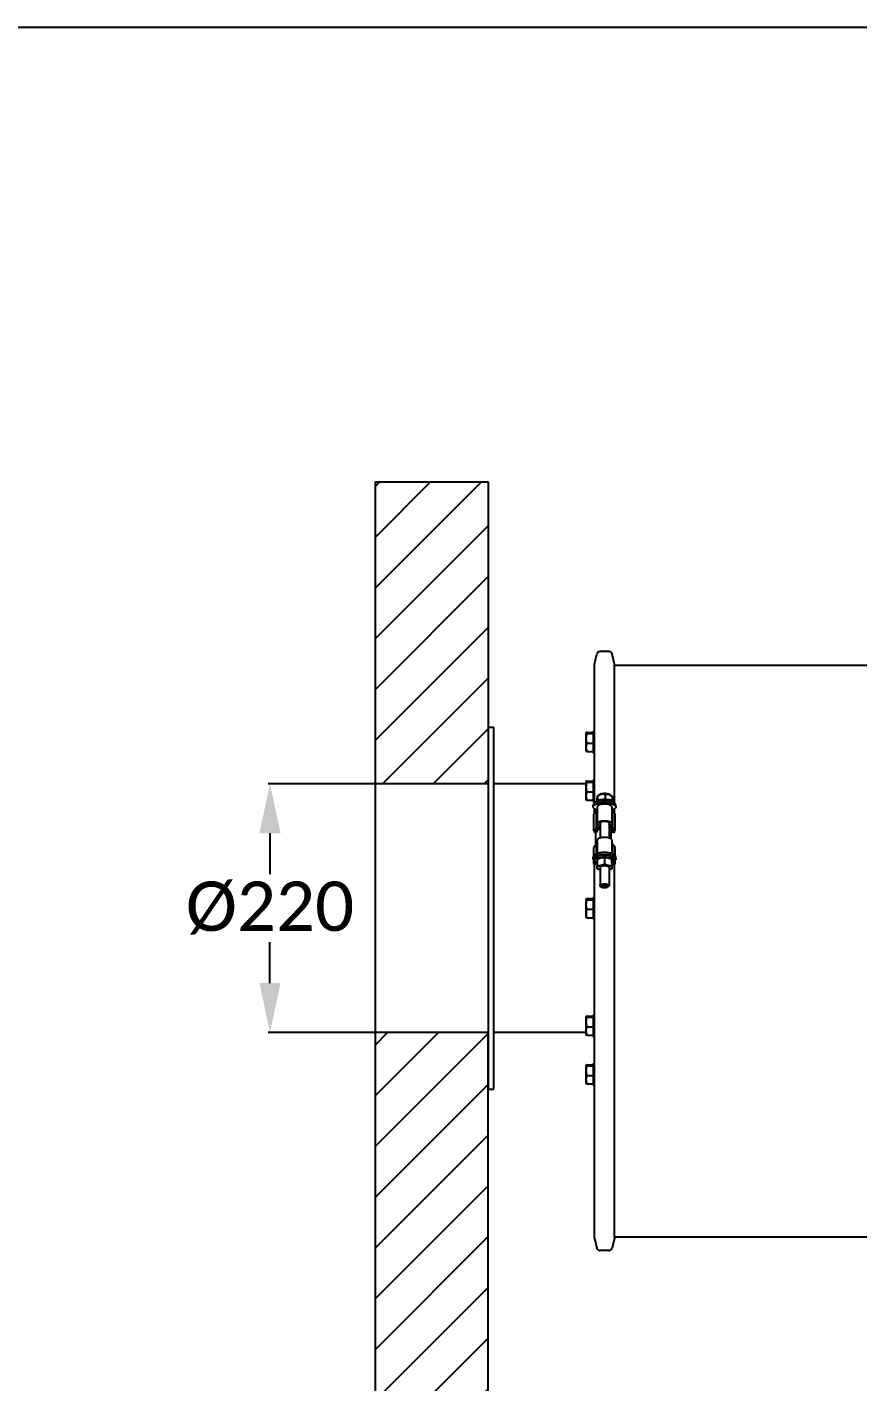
# Model space of a CAD drawing. Header units: millimetres. Extents: x 1186 to 6713, y 237 to 5598.
# Drawn here: x 5242 to 5977, y 4399 to 5598 of the extents above; entities that cross this region are included whole.
import ezdxf

# ---------------------------------------------------------------- set-up
doc = ezdxf.new("R2010")
doc.units = ezdxf.units.MM
doc.header["$LTSCALE"] = 384.175
doc.header["$PDMODE"] = 3
doc.header["$PDSIZE"] = 8
doc.layers.get('0').update_dxf_attribs({"linetype": 'CONTINUOUS'})
doc.layers.get('Defpoints').update_dxf_attribs({"linetype": 'CONTINUOUS'})
doc.styles.get("Standard").update_dxf_attribs({"font": 'calibri.ttf'})
doc.dimstyles.get("Standard").update_dxf_attribs({"dimtxt": 43.75, "dimasz": 43.75, "dimexe": 1.5, "dimexo": 1, "dimtad": 1, "dimdsep": 46, "dimtxsty": 'Standard', "dimblk": '_FILLED', "dimblk1": '_FILLED', "dimblk2": '_FILLED', "dimcen": 0.09, "dimazin": 2, "dimtol": 1, "dimtp": 0.01, "dimtm": 0.01, "dimtfac": 1, "dimtofl": 0, "dimtmove": 0, "dimatfit": 3, "dimldrblk": '_FILLED', "dimfxl": 1, "dimtolj": 1, "dimarcsym": 0})

# ---------------------------------------------------------------- blocks, each defined once
blk = doc.blocks.new('_FILLED')
at = {"color": 0, "linetype": 'ByBlock'}
blk.add_solid([(0, 0), (-1, 0.214), (-1, -0.214)], dxfattribs=at)
blk = doc.blocks.new('*D82')
at = {"color": 0, "lineweight": -2}
for p, q in [((5599.3, 4928.3), (5455.8, 4928.3)), ((5457.3, 4884.5), (5457.3, 4848.4)), ((5457.3, 4752), (5457.3, 4788.2)), ((5599.3, 4708.3), (5455.8, 4708.3))]:
    blk.add_line(p, q, dxfattribs=at)
at = {"layer": 'Defpoints', "color": 0}
for p in [(5600.3, 4928.3), (5457.3, 4708.3), (5600.3, 4708.3)]:
    blk.add_point(p, dxfattribs=at)
at = {"color": 0, "linetype": 'ByBlock', "lineweight": -2, "xscale": 43.75, "yscale": 43.75, "zscale": 43.75}
for p, rotation in [((5457.3, 4928.3), 90), ((5457.3, 4708.3), 270)]:
    blk.add_blockref('_FILLED', p, dxfattribs=dict(at, rotation=rotation))
at = {"color": 0, "insert": (5457.3, 4818.3), "char_height": 43.75, "attachment_point": 5}
blk.add_mtext('\\A1;\\A1;%%c220', dxfattribs=at)

msp = doc.modelspace()

# ---------------------------------------------------------------- hatches: boundary and pattern name
h = msp.add_hatch()
h.set_pattern_fill('ANSI31', color=256, scale=10)
h.paths.add_polyline_path([(5650.27631, 4928.26748), (5550.27631, 4928.26748), (5550.27631, 5195.27166), (5650.27631, 5195.27166)])
h = msp.add_hatch()
h.set_pattern_fill('ANSI31', color=256, scale=10)
h.paths.add_polyline_path([(5550.27631, 4708.27166), (5550.27631, 2016.09641), (5650.27631, 2016.09641), (5650.27631, 4708.27166)])

# ---------------------------------------------------------------- linework, layer by layer
at = {"color": 0, "linetype": 'Continuous'}
for p, q in [((1185.62169, 5597.5), (6712.51455, 5597.5)), ((5757.10801, 5045.17166), (5749.44461, 5045.17166)), ((5744.32197, 5034.13892), (5746.53592, 5042.90618)), ((5744.32197, 4911.14223), (5744.32197, 5034.13892)), ((5762.23066, 5034.13892), (5760.0167, 5042.90618)), ((5762.23066, 4911.14223), (5762.23066, 5034.13892)), ((5762.23066, 5033.27166), (6477.32197, 5033.27166)), ((5650.27631, 4978.27166), (5650.27631, 4658.27166)), ((5650.27631, 4978.27166), (5655.27631, 4978.27166)), ((5655.27631, 4658.27166), (5655.27631, 4978.27166)), ((5736.90327, 4973.31842), (5736.87631, 4973.22518)), ((5736.87631, 4973.27166), (5736.87631, 4957.27166)), ((5737.59084, 4973.72237), (5743.27631, 4973.72237)), ((5737.59084, 4972.72799), (5743.27631, 4972.72799)), ((5743.27631, 4974.77166), (5743.27631, 4955.77167)), ((5743.77631, 4975.27166), (5743.77631, 4955.27167)), ((5737.59084, 4964.27729), (5743.27631, 4964.27729)), ((5736.87631, 4957.27166), (5736.90331, 4957.22491)), ((5737.59084, 4956.82096), (5743.27631, 4956.82096)), ((5743.27631, 4955.77167), (5743.77631, 4955.27167)), ((5744.32197, 4955.27167), (5743.77631, 4955.27167)), ((5736.87631, 4928.26748), (5655.27631, 4928.26748)), ((5736.90327, 4930.26312), (5736.87631, 4930.16988)), ((5736.87631, 4930.21636), (5736.87631, 4914.21636)), ((5737.59084, 4930.66707), (5743.27631, 4930.66707)), ((5737.59084, 4929.67269), (5743.27631, 4929.67269)), ((5743.27631, 4931.71636), (5743.27631, 4912.71636)), ((5743.77631, 4932.21636), (5743.77631, 4912.21636)), ((5736.87631, 4914.21636), (5736.90331, 4914.16961)), ((5737.59084, 4921.22198), (5743.27631, 4921.22198)), ((5737.59084, 4913.76566), (5743.27631, 4913.76566)), ((5746.53991, 4914.43434), (5746.53991, 4913.10338)), ((5748.09838, 4918.29927), (5746.94972, 4917.33563)), ((5747.0335, 4917.31819), (5747.0335, 4913.31996)), ((5753.7699, 4918.59561), (5753.7699, 4914.36759)), ((5758.45425, 4918.29927), (5759.99715, 4917.00489)), ((5760.01271, 4916.98918), (5760.01271, 4913.10338)), ((5743.27631, 4912.71636), (5743.77631, 4912.21636)), ((5743.27631, 4907.87843), (5743.27631, 4909.4475)), ((5746.22942, 4904.46486), (5743.76631, 4901.33607)), ((5743.76631, 4886.56837), (5743.76631, 4901.33607)), ((5744.32197, 4912.21636), (5743.77631, 4912.21636)), ((5744.32197, 4902.04189), (5744.32197, 4906.1837)), ((5746.22942, 4889.69716), (5746.22942, 4904.46486)), ((5746.77631, 4907.87843), (5746.77631, 4893.11073)), ((5758.28275, 4909.46146), (5758.27248, 4909.4662)), ((5758.29854, 4909.46645), (5758.2883, 4909.47123)), ((5759.77631, 4907.87843), (5759.77631, 4893.11073)), ((5760.3232, 4904.46486), (5760.3232, 4889.69716)), ((5762.78631, 4901.33607), (5760.3232, 4904.46486)), ((5762.23066, 4902.04189), (5762.23066, 4906.1837)), ((5762.78631, 4886.56837), (5762.78631, 4901.33607)), ((5763.27631, 4907.87843), (5763.27631, 4909.4475)), ((5743.76631, 4886.56837), (5746.22942, 4889.69716)), ((5747.96764, 4889.24689), (5745.68631, 4886.34901)), ((5749.27631, 4893.89073), (5749.27631, 4880.30636)), ((5757.27631, 4893.89073), (5757.27631, 4880.30905)), ((5760.86631, 4886.34901), (5758.58498, 4889.24689)), ((5760.3232, 4889.69716), (5762.78631, 4886.56837)), ((5745.68631, 4886.34901), (5743.76631, 4886.56837)), ((5744.32197, 4885.30653), (5744.32197, 4886.56837)), ((5745.05994, 4886.43175), (5744.32197, 4885.30653)), ((5745.77631, 4885.16512), (5744.32197, 4885.30653)), ((5745.21039, 4886.66114), (5745.05994, 4886.43175)), ((5746.53584, 4888.68207), (5745.21039, 4886.66114)), ((5745.27631, 4885.21374), (5745.27631, 4873.71876)), ((5745.77631, 4885.16512), (5747.99025, 4888.54076)), ((5746.77631, 4878.34303), (5746.77631, 4866.48935)), ((5759.27631, 4879.28469), (5759.27631, 4888.54074)), ((5759.27631, 4887.45221), (5760.56226, 4885.49149)), ((5759.77631, 4878.34303), (5759.77631, 4866.48935)), ((5761.34223, 4886.66114), (5760.01676, 4888.6821)), ((5760.56226, 4885.49149), (5760.77631, 4885.16512)), ((5760.56226, 4885.49149), (5760.77631, 4885.16512)), ((5762.23066, 4885.30653), (5760.77631, 4885.16512)), ((5762.78631, 4886.56837), (5760.86631, 4886.34901)), ((5761.49268, 4886.43175), (5761.34223, 4886.66114)), ((5761.49268, 4886.43175), (5761.34223, 4886.66114)), ((5762.23066, 4885.30653), (5761.49268, 4886.43175)), ((5762.23066, 4885.30653), (5762.23066, 4886.56837)), ((5746.22942, 4874.92946), (5743.76631, 4871.80067)), ((5743.76631, 4864.74065), (5743.76631, 4871.80067)), ((5746.22942, 4866.30476), (5746.22942, 4874.92946)), ((5760.3232, 4874.92946), (5760.3232, 4866.30476)), ((5762.78631, 4871.80067), (5760.3232, 4874.92946)), ((5762.78631, 4864.74064), (5762.78631, 4871.80067)), ((5743.27631, 4862.00627), (5743.27631, 4863.57533)), ((5743.76631, 4857.03297), (5743.76631, 4860.84095)), ((5743.76631, 4857.03297), (5745.40477, 4859.11424)), ((5745.68631, 4856.81361), (5743.76631, 4857.03297)), ((5744.32197, 4526.40441), (5744.32197, 4857.03297)), ((5744.77631, 4860.3449), (5744.77631, 4862.00627)), ((5746.76957, 4858.18963), (5745.68631, 4856.81361)), ((5746.76957, 4861.24879), (5746.76957, 4856.04421)), ((5749.27631, 4854.06863), (5749.27631, 4838.19335)), ((5753.26281, 4862.69753), (5753.26281, 4857.49294)), ((5757.27631, 4854.06863), (5757.27631, 4838.19335)), ((5759.76955, 4861.25779), (5759.76955, 4856.0532)), ((5759.78305, 4858.36932), (5759.78305, 4853.16473)), ((5762.78631, 4857.03297), (5760.86631, 4856.81361)), ((5761.14785, 4859.11424), (5762.78631, 4857.03297)), ((5761.77631, 4860.3449), (5761.77631, 4862.00627)), ((5762.23066, 4526.40441), (5762.23066, 4857.03297)), ((5762.78631, 4857.03297), (5762.78631, 4860.84095)), ((5763.27631, 4862.00627), (5763.27631, 4863.57533)), ((5750.54953, 4836.78898), (5749.64061, 4837.55149)), ((5756.00309, 4836.78898), (5756.91201, 4837.55149)), ((5736.90327, 4826.31842), (5736.87631, 4826.22518)), ((5736.87631, 4826.27166), (5736.87631, 4810.27166)), ((5737.59084, 4826.72237), (5743.27631, 4826.72237)), ((5737.59084, 4825.72799), (5743.27631, 4825.72799)), ((5737.59084, 4817.27729), (5743.27631, 4817.27729)), ((5743.27631, 4827.77166), (5743.27631, 4808.77167)), ((5743.77631, 4828.27166), (5743.77631, 4808.27167)), ((5736.87631, 4810.27166), (5736.90331, 4810.22491)), ((5737.59084, 4809.82096), (5743.27631, 4809.82096)), ((5743.27631, 4808.77167), (5743.77631, 4808.27167)), ((5744.32197, 4808.27167), (5743.77631, 4808.27167)), ((5736.90327, 4722.37372), (5736.87631, 4722.28048)), ((5736.87631, 4722.32697), (5736.87631, 4706.32697)), ((5737.59084, 4722.77767), (5743.27631, 4722.77767)), ((5737.59084, 4721.78329), (5743.27631, 4721.78329)), ((5743.27631, 4723.82697), (5743.27631, 4704.82697)), ((5743.77631, 4724.32697), (5743.77631, 4704.32697)), ((5737.59084, 4713.33259), (5743.27631, 4713.33259)), ((5736.87631, 4708.27166), (5655.27631, 4708.27166)), ((5736.87631, 4706.32697), (5736.90331, 4706.28021)), ((5737.59084, 4705.87626), (5743.27631, 4705.87626)), ((5743.27631, 4704.82697), (5743.77631, 4704.32697)), ((5744.32197, 4704.32697), (5743.77631, 4704.32697)), ((5736.90327, 4679.31842), (5736.87631, 4679.22518)), ((5736.87631, 4679.27166), (5736.87631, 4663.27166)), ((5737.59084, 4679.72237), (5743.27631, 4679.72237)), ((5737.59084, 4678.72799), (5743.27631, 4678.72799)), ((5743.27631, 4680.77166), (5743.27631, 4661.77167)), ((5743.77631, 4681.27166), (5743.77631, 4661.27167)), ((5736.87631, 4663.27166), (5736.90331, 4663.22491)), ((5737.59084, 4670.27729), (5743.27631, 4670.27729)), ((5737.59084, 4662.82096), (5743.27631, 4662.82096)), ((5743.27631, 4661.77167), (5743.77631, 4661.27167)), ((5744.32197, 4661.27167), (5743.77631, 4661.27167)), ((5650.27631, 4658.27166), (5655.27631, 4658.27166)), ((5744.32197, 4526.40441), (5746.53592, 4517.63715)), ((5762.23066, 4526.40441), (5760.0167, 4517.63715)), ((6012.27631, 4527.27166), (5762.23066, 4527.27166)), ((5757.10801, 4515.37166), (5749.44461, 4515.37166))]:
    msp.add_line(p, q, dxfattribs=at)
at = {"color": 0}
msp.add_line((5550.27631, 5195.27166), (5650.27631, 5195.27166), dxfattribs=at)
for p, q in [((5550.27631, 5195.27166), (5550.27631, 4928.26748)), ((5650.27631, 5195.27166), (5650.27631, 4928.26748)), ((5650.27631, 4928.26748), (5550.27631, 4928.26748)), ((5550.27631, 4928.26748), (5550.27631, 4708.27166)), ((5663.50705, 4928.26748), (5655.27631, 4928.26748)), ((5550.27631, 4708.27166), (5550.27631, 2016.09641)), ((5650.27631, 4708.27166), (5550.27631, 4708.27166)), ((5650.27631, 2016.09641), (5650.27631, 4708.27166))]:
    msp.add_line(p, q)
at = {"color": 0, "linetype": 'Continuous'}
for centre, radius, start, end in [((5749.44461, 5042.17166), 3, 90, 165.8276623), ((5757.10801, 5042.17166), 3, 14.1723377, 90), ((5750.75541, 4909.3344), 9.73946, 71.97009868, 73.54925292), ((5750.73643, 4904.16658), 5.85242, 114.92474336, 115.05163117), ((5749.36692, 4882.69963), 6.85113, 96.44725479, 97.52082744), ((5749.43462, 4882.05391), 7.50037, 91.2196008, 96.40729689), ((5757.11803, 4882.05451), 7.49977, 83.5925104, 88.78055395), ((5757.18564, 4882.69931), 6.85146, 82.47926749, 83.55263641), ((5753.27466, 4843.33429), 21.94316, 89.99569923, 92.8147903), ((5753.27796, 4843.33429), 21.94315, 87.18520119, 90.00430077), ((5752.99424, 4850.32373), 12.55523, 110.24630966, 111.98930081), ((5753.53391, 4850.24465), 12.63789, 68.04153742, 69.75398587), ((5751.35656, 4859.25378), 7.45125, 248.65121783, 249.77397102), ((5755.19277, 4859.2626), 7.46067, 290.22633006, 291.30692778), ((5749.44461, 4518.37166), 3, 194.1723377, 270), ((5757.10801, 4518.37166), 3, 270, 345.8276623)]:
    msp.add_arc(centre, radius, start, end, dxfattribs=at)
for points, knots in [([(5736.87631, 4973.22518), (5736.87631, 4973.11964), (5737.05562, 4972.96868), (5737.30933, 4972.83929), (5737.491, 4972.76522), (5737.59084, 4972.72799)], [0, 0, 0, 0, 0.3540089731, 0.6425909394, 1, 1, 1, 1]), ([(5737.59084, 4972.72799), (5737.37478, 4972.04328), (5737.01345, 4970.65248), (5736.87631, 4969.21739), (5736.87631, 4968.50264)], [0, 0, 0, 0, 0.5011319465, 1, 1, 1, 1]), ([(5737.59084, 4973.72237), (5737.43786, 4973.66532), (5737.19497, 4973.56418), (5736.95583, 4973.40945), (5736.90332, 4973.31842)], [0, 0, 0, 0, 0.6084076818, 1, 1, 1, 1]), ([(5736.87631, 4968.50264), (5736.87631, 4967.78789), (5737.01346, 4966.3528), (5737.37478, 4964.962), (5737.59084, 4964.27729)], [0, 0, 0, 0, 0.4988681526, 1, 1, 1, 1]), ([(5737.59084, 4964.27729), (5737.37574, 4963.67582), (5737.01475, 4962.45321), (5736.87631, 4961.18049), (5736.87631, 4960.54912)], [0, 0, 0, 0, 0.502915936, 1, 1, 1, 1]), ([(5736.87631, 4960.54912), (5736.87631, 4959.91776), (5737.01476, 4958.64504), (5737.37574, 4957.42243), (5737.59084, 4956.82096)], [0, 0, 0, 0, 0.4970842239, 1, 1, 1, 1]), ([(5737.59084, 4956.82096), (5737.43786, 4956.87801), (5737.19497, 4956.97915), (5736.95583, 4957.13388), (5736.90332, 4957.22491)], [0, 0, 0, 0, 0.6084076817, 1, 1, 1, 1]), ([(5736.87631, 4930.16988), (5736.87631, 4930.06434), (5737.05562, 4929.91338), (5737.30933, 4929.78399), (5737.491, 4929.70992), (5737.59084, 4929.67269)], [0, 0, 0, 0, 0.3540089731, 0.6425909394, 1, 1, 1, 1]), ([(5737.59084, 4929.67269), (5737.37478, 4928.98798), (5737.01345, 4927.59718), (5736.87631, 4926.16208), (5736.87631, 4925.44734)], [0, 0, 0, 0, 0.5011319465, 1, 1, 1, 1]), ([(5736.87631, 4925.44734), (5736.87631, 4924.73259), (5737.01346, 4923.2975), (5737.37478, 4921.90669), (5737.59084, 4921.22198)], [0, 0, 0, 0, 0.4988681526, 1, 1, 1, 1]), ([(5737.59084, 4930.66707), (5737.43786, 4930.61002), (5737.19497, 4930.50887), (5736.95583, 4930.35415), (5736.90332, 4930.26312)], [0, 0, 0, 0, 0.6084076818, 1, 1, 1, 1]), ([(5737.59084, 4921.22198), (5737.37574, 4920.62052), (5737.01475, 4919.3979), (5736.87631, 4918.12519), (5736.87631, 4917.49382)], [0, 0, 0, 0, 0.502915936, 1, 1, 1, 1]), ([(5736.87631, 4917.49382), (5736.87631, 4916.86245), (5737.01476, 4915.58974), (5737.37574, 4914.36712), (5737.59084, 4913.76566)], [0, 0, 0, 0, 0.4970842239, 1, 1, 1, 1]), ([(5737.59084, 4913.76566), (5737.43786, 4913.8227), (5737.19497, 4913.92385), (5736.95583, 4914.07857), (5736.90332, 4914.16961)], [0, 0, 0, 0, 0.6084076817, 1, 1, 1, 1]), ([(5753.27631, 4913.29595), (5752.62553, 4913.29595), (5751.34465, 4913.2482), (5749.48626, 4913.03499), (5747.77071, 4912.68907), (5746.2617, 4912.22393), (5745.01207, 4911.65702), (5744.06303, 4911.00462), (5743.43774, 4910.27423), (5743.27631, 4909.70584), (5743.27631, 4909.4475)], [0, 0, 0, 0, 0.1712325461, 0.3368771282, 0.4916837211, 0.6310619713, 0.7515324506, 0.8514040375, 0.9320268729, 1, 1, 1, 1]), ([(5753.27631, 4914.38005), (5752.26907, 4914.38005), (5750.7892, 4914.28227), (5748.91303, 4913.9365), (5747.6805, 4913.59484), (5746.62215, 4913.17123), (5745.60048, 4912.58734), (5744.98343, 4911.96354), (5744.83823, 4911.50298)], [0, 0, 0, 0, 0.3257213781, 0.477423677, 0.6162526452, 0.7390564331, 0.843841027, 1, 1, 1, 1]), ([(5746.94972, 4917.33575), (5746.92588, 4917.31566), (5746.88543, 4917.23406), (5746.80484, 4916.96023), (5746.72209, 4916.39489), (5746.62635, 4915.50811), (5746.56961, 4914.81641), (5746.53991, 4914.43434)], [0, 0, 0, 0, 0.0317722323, 0.0888850756, 0.2934855624, 0.6094768255, 1, 1, 1, 1]), ([(5753.51354, 4918.67517), (5752.99876, 4918.82684), (5751.91568, 4919.0481), (5749.60048, 4918.89124), (5748.00749, 4918.00397), (5747.0335, 4917.31819)], [0, 0, 0, 0, 0.2346961178, 0.4790499987, 1, 1, 1, 1]), ([(5753.45968, 4919.57637), (5752.39369, 4919.58959), (5750.86538, 4919.45863), (5749.08054, 4918.91159), (5748.3679, 4918.52528), (5748.09858, 4918.29941)], [0, 0, 0, 0, 0.5721143276, 0.8113627226, 1, 1, 1, 1]), ([(5760.01323, 4913.10353), (5759.57998, 4913.32025), (5758.59894, 4913.69463), (5756.35836, 4914.2329), (5754.53286, 4914.38005), (5753.27631, 4914.38005)], [0, 0, 0, 0, 0.210508164, 0.4539671531, 1, 1, 1, 1]), ([(5759.99446, 4912.29812), (5758.98607, 4912.65008), (5756.7527, 4913.1417), (5754.47958, 4913.29595), (5753.27631, 4913.29595)], [0, 0, 0, 0, 0.4702331346, 1, 1, 1, 1]), ([(5758.45454, 4918.29899), (5758.20199, 4918.51098), (5757.54133, 4918.87848), (5755.8806, 4919.41534), (5754.45692, 4919.56402), (5753.45968, 4919.57637)], [0, 0, 0, 0, 0.1892941579, 0.4274540587, 1, 1, 1, 1]), ([(5760.01271, 4916.98918), (5759.53524, 4917.37711), (5758.56348, 4918.08297), (5756.95738, 4918.79877), (5755.30237, 4918.95443), (5754.26126, 4918.74195), (5753.7699, 4918.59561)], [0, 0, 0, 0, 0.2736530962, 0.5322961602, 0.7719445403, 1, 1, 1, 1]), ([(5761.71439, 4911.50298), (5761.61225, 4911.82698), (5761.25703, 4912.28867), (5760.62778, 4912.76956), (5760.23032, 4912.99494), (5760.01323, 4913.10353)], [0, 0, 0, 0, 0.4277376395, 0.6943646394, 1, 1, 1, 1]), ([(5743.27631, 4907.87843), (5743.27631, 4908.13677), (5743.43774, 4908.70517), (5744.06303, 4909.43555), (5745.01207, 4910.08796), (5746.2617, 4910.65486), (5747.77071, 4911.12001), (5749.48626, 4911.46591), (5751.34474, 4911.67913), (5753.27631, 4911.75115), (5755.20789, 4911.67913), (5757.06636, 4911.46591), (5758.78191, 4911.12001), (5760.29092, 4910.65486), (5761.54055, 4910.08796), (5762.48959, 4909.43555), (5763.11488, 4908.70517), (5763.27631, 4908.13677), (5763.27631, 4907.87843)], [0, 0, 0, 0, 0.0339866804, 0.0742979772, 0.1242335684, 0.1844690822, 0.2541580001, 0.331561576, 0.4143856243, 0.5000002184, 0.585614657, 0.6684384099, 0.7458417684, 0.8155305414, 0.8757660208, 0.9257017303, 0.966013195, 1, 1, 1, 1]), ([(5746.76275, 4904.95834), (5746.25956, 4905.12458), (5745.35775, 4905.48149), (5744.36607, 4906.08742), (5743.7956, 4906.63105), (5743.50022, 4907.03344), (5743.31806, 4907.45066), (5743.27631, 4907.73923), (5743.27631, 4907.87843)], [0, 0, 0, 0, 0.3307875987, 0.6035795914, 0.7185244561, 0.8207385632, 0.913111066, 1, 1, 1, 1]), ([(5746.77675, 4904.63937), (5746.73364, 4904.62322), (5746.55339, 4904.55841), (5746.36989, 4904.50277), (5746.22942, 4904.46486)], [0, 0, 0, 0, 0.2403616763, 1, 1, 1, 1]), ([(5747.57295, 4909.07836), (5747.34646, 4908.91893), (5746.96344, 4908.58897), (5746.77632, 4908.09558), (5746.77632, 4907.87843)], [0, 0, 0, 0, 0.5605417904, 1, 1, 1, 1]), ([(5748.25832, 4909.46844), (5748.19471, 4909.43871), (5747.95851, 4909.32303), (5747.73064, 4909.18937), (5747.57295, 4909.07836)], [0, 0, 0, 0, 0.2669075865, 1, 1, 1, 1]), ([(5753.27631, 4910.37992), (5752.35088, 4910.37992), (5751.00332, 4910.27477), (5749.33825, 4909.89308), (5748.60048, 4909.62747), (5748.27006, 4909.47392)], [0, 0, 0, 0, 0.5424000648, 0.7864500409, 1, 1, 1, 1]), ([(5758.2883, 4909.47123), (5757.95782, 4909.62525), (5757.21954, 4909.89167), (5755.55255, 4910.27448), (5754.20312, 4910.37992), (5753.27631, 4910.37992)], [0, 0, 0, 0, 0.2134379324, 0.4574655478, 1, 1, 1, 1]), ([(5759.77631, 4907.87858), (5759.77628, 4908.02477), (5759.69934, 4908.34114), (5759.3888, 4908.76455), (5758.90892, 4909.15103), (5758.5172, 4909.36403), (5758.29854, 4909.46645)], [0, 0, 0, 0, 0.1928785696, 0.4143419818, 0.6814412551, 1, 1, 1, 1]), ([(5760.3232, 4904.46486), (5760.27524, 4904.4778), (5760.09087, 4904.52968), (5759.9087, 4904.58959), (5759.77587, 4904.63937)], [0, 0, 0, 0, 0.2593675911, 1, 1, 1, 1]), ([(5763.27631, 4907.87843), (5763.27631, 4907.73923), (5763.23456, 4907.45066), (5763.05241, 4907.03344), (5762.75702, 4906.63105), (5762.18655, 4906.08742), (5761.19488, 4905.48149), (5760.29307, 4905.12458), (5759.78987, 4904.95834)], [0, 0, 0, 0, 0.0868889318, 0.1792614321, 0.2814755381, 0.3964204023, 0.6692123965, 1, 1, 1, 1]), ([(5763.27631, 4909.4475), (5763.27631, 4909.72273), (5763.09005, 4910.33309), (5762.38443, 4911.10014), (5761.32301, 4911.77807), (5760.46995, 4912.13215), (5759.99446, 4912.29812)], [0, 0, 0, 0, 0.1802745, 0.3976526317, 0.6701186315, 1, 1, 1, 1]), ([(5746.22942, 4889.69716), (5746.49795, 4889.76963), (5746.98119, 4889.92983), (5747.58834, 4890.25463), (5748.00028, 4890.63197), (5748.11587, 4890.95149), (5748.11589, 4891.09292)], [0, 0, 0, 0, 0.3366332608, 0.6134840492, 0.8288197145, 1, 1, 1, 1]), ([(5747.60137, 4889.31071), (5747.47786, 4889.27368), (5747.09081, 4889.13705), (5746.69317, 4888.92195), (5746.53584, 4888.68207)], [0, 0, 0, 0, 0.3101039112, 1, 1, 1, 1]), ([(5747.57295, 4891.9108), (5747.34644, 4892.07026), (5746.96339, 4892.40025), (5746.77627, 4892.89372), (5746.77632, 4893.11088)], [0, 0, 0, 0, 0.5605516526, 1, 1, 1, 1]), ([(5746.77632, 4893.11088), (5746.77635, 4893.27879), (5746.88133, 4893.64823), (5747.2878, 4894.12295), (5747.90469, 4894.547), (5748.71693, 4894.91545), (5749.69785, 4895.21784), (5751.22712, 4895.52582), (5752.44477, 4895.61223), (5753.27631, 4895.61223)], [0, 0, 0, 0, 0.0679900643, 0.1486380261, 0.2485371406, 0.3690403446, 0.5084542282, 0.6633014171, 1, 1, 1, 1]), ([(5748.11589, 4891.09292), (5748.11591, 4891.24093), (5747.98839, 4891.57723), (5747.72732, 4891.80213), (5747.57295, 4891.9108)], [0, 0, 0, 0, 0.439447758, 1, 1, 1, 1]), ([(5749.28631, 4889.87722), (5749.19619, 4889.81574), (5748.78018, 4889.55952), (5748.32604, 4889.37), (5747.96764, 4889.24689)], [0, 0, 0, 0, 0.2235297143, 1, 1, 1, 1]), ([(5749.26221, 4893.89348), (5749.12268, 4893.7875), (5748.887, 4893.56693), (5748.77628, 4893.25091), (5748.77632, 4893.11062)], [0, 0, 0, 0, 0.5553599656, 1, 1, 1, 1]), ([(5748.77632, 4893.11062), (5748.77636, 4892.96946), (5748.88869, 4892.65121), (5749.12702, 4892.42993), (5749.26808, 4892.32354)], [0, 0, 0, 0, 0.444120062, 1, 1, 1, 1]), ([(5753.27631, 4894.84254), (5752.48649, 4894.84254), (5751.35355, 4894.73753), (5750.01827, 4894.33528), (5749.47604, 4894.0559), (5749.26221, 4893.89348)], [0, 0, 0, 0, 0.5674290239, 0.807085228, 1, 1, 1, 1]), ([(5753.27631, 4895.61223), (5754.10785, 4895.61223), (5755.3255, 4895.52582), (5756.85478, 4895.21784), (5757.83569, 4894.91544), (5758.64794, 4894.547), (5759.26482, 4894.12295), (5759.6713, 4893.64823), (5759.77627, 4893.27879), (5759.77631, 4893.11088)], [0, 0, 0, 0, 0.3366985818, 0.4915460323, 0.6309602033, 0.7514635278, 0.8513624501, 0.9320101238, 1, 1, 1, 1]), ([(5757.29041, 4893.89348), (5757.07658, 4894.0559), (5756.53435, 4894.33528), (5755.19908, 4894.73753), (5754.06613, 4894.84254), (5753.27631, 4894.84254)], [0, 0, 0, 0, 0.1929148165, 0.4325710291, 1, 1, 1, 1]), ([(5758.58498, 4889.24689), (5758.45746, 4889.29069), (5758.00045, 4889.46065), (5757.55799, 4889.67822), (5757.26632, 4889.87723)], [0, 0, 0, 0, 0.2763292304, 1, 1, 1, 1]), ([(5757.28454, 4892.32354), (5757.4256, 4892.42993), (5757.66393, 4892.65121), (5757.77627, 4892.96946), (5757.77631, 4893.11062)], [0, 0, 0, 0, 0.5558799504, 1, 1, 1, 1]), ([(5757.77631, 4893.11062), (5757.77635, 4893.25091), (5757.66562, 4893.56693), (5757.42994, 4893.7875), (5757.29041, 4893.89348)], [0, 0, 0, 0, 0.4446399532, 1, 1, 1, 1]), ([(5758.97967, 4891.9108), (5758.8253, 4891.80213), (5758.56424, 4891.57723), (5758.43671, 4891.24093), (5758.43673, 4891.09292)], [0, 0, 0, 0, 0.5605522371, 1, 1, 1, 1]), ([(5758.43673, 4891.09292), (5758.43675, 4891.00272), (5758.47881, 4890.80962), (5758.65265, 4890.54513), (5758.92461, 4890.30029), (5759.1486, 4890.16251), (5759.27363, 4890.09578)], [0, 0, 0, 0, 0.1989260968, 0.4227271482, 0.6874847966, 1, 1, 1, 1]), ([(5759.30628, 4889.18537), (5759.24991, 4889.20874), (5759.13252, 4889.25344), (5759.01304, 4889.29218), (5758.95124, 4889.31071)], [0, 0, 0, 0, 0.4861066831, 1, 1, 1, 1]), ([(5759.77631, 4893.11088), (5759.77635, 4892.89372), (5759.58924, 4892.40025), (5759.20618, 4892.07026), (5758.97967, 4891.9108)], [0, 0, 0, 0, 0.4394479343, 1, 1, 1, 1]), ([(5759.27363, 4890.09578), (5759.34857, 4890.05578), (5759.68587, 4889.89197), (5760.04345, 4889.77266), (5760.3232, 4889.69716)], [0, 0, 0, 0, 0.2267041614, 1, 1, 1, 1]), ([(5747.57295, 4879.54296), (5747.34646, 4879.38353), (5746.96344, 4879.05357), (5746.77632, 4878.56018), (5746.77632, 4878.34303)], [0, 0, 0, 0, 0.5605417904, 1, 1, 1, 1]), ([(5753.27631, 4880.84453), (5752.16506, 4880.84453), (5750.56754, 4880.69944), (5748.67053, 4880.14826), (5747.88906, 4879.7655), (5747.57295, 4879.54296)], [0, 0, 0, 0, 0.5635595541, 0.8039479596, 1, 1, 1, 1]), ([(5747.99025, 4888.54076), (5748.02055, 4888.58695), (5748.11351, 4888.675), (5748.22308, 4888.73667), (5748.28639, 4888.76637)], [0, 0, 0, 0, 0.4413631424, 1, 1, 1, 1]), ([(5759.77631, 4878.34318), (5759.77627, 4878.51109), (5759.6713, 4878.88053), (5759.26482, 4879.35525), (5758.64793, 4879.7793), (5757.83569, 4880.14775), (5756.85477, 4880.45015), (5755.3255, 4880.75812), (5754.10785, 4880.84453), (5753.27631, 4880.84453)], [0, 0, 0, 0, 0.0679900643, 0.1486380261, 0.2485371406, 0.3690403446, 0.5084542282, 0.6633014171, 1, 1, 1, 1]), ([(5758.26623, 4888.76637), (5758.32954, 4888.73667), (5758.43912, 4888.675), (5758.53208, 4888.58694), (5758.56238, 4888.54074)], [0, 0, 0, 0, 0.5586359389, 1, 1, 1, 1]), ([(5753.27631, 4867.42378), (5752.62553, 4867.42378), (5751.34465, 4867.37603), (5749.48626, 4867.16282), (5747.77071, 4866.8169), (5746.2617, 4866.35177), (5745.01207, 4865.78485), (5744.06303, 4865.13245), (5743.43774, 4864.40207), (5743.27631, 4863.83367), (5743.27631, 4863.57533)], [0, 0, 0, 0, 0.1712325461, 0.3368771282, 0.4916837211, 0.6310619713, 0.7515324506, 0.8514040375, 0.9320268729, 1, 1, 1, 1]), ([(5743.27631, 4862.00627), (5743.27631, 4862.2646), (5743.43774, 4862.833), (5744.06303, 4863.56338), (5745.01207, 4864.21579), (5746.2617, 4864.78269), (5747.77071, 4865.24784), (5749.48626, 4865.59375), (5751.34474, 4865.80696), (5753.27631, 4865.87898), (5755.20789, 4865.80696), (5757.06636, 4865.59374), (5758.78191, 4865.24784), (5760.29092, 4864.78269), (5761.54055, 4864.21579), (5762.48959, 4863.56338), (5763.11488, 4862.833), (5763.27631, 4862.2646), (5763.27631, 4862.00627)], [0, 0, 0, 0, 0.0339866804, 0.0742979772, 0.1242335684, 0.1844690822, 0.2541580001, 0.331561576, 0.4143856243, 0.5000002184, 0.585614657, 0.6684384099, 0.7458417684, 0.8155305414, 0.8757660208, 0.9257017303, 0.966013195, 1, 1, 1, 1]), ([(5752.19709, 4865.25097), (5751.22189, 4865.20295), (5749.8066, 4865.04079), (5748.04571, 4864.60683), (5746.93598, 4864.21088), (5746.02469, 4863.74599), (5745.33675, 4863.22259), (5744.88881, 4862.64485), (5744.77631, 4862.20728), (5744.77631, 4862.00627)], [0, 0, 0, 0, 0.3401083727, 0.49364911, 0.6310202175, 0.749658476, 0.8486768177, 0.9299777917, 1, 1, 1, 1]), ([(5746.77675, 4875.10398), (5746.73364, 4875.08782), (5746.55339, 4875.02301), (5746.36989, 4874.96737), (5746.22942, 4874.92946)], [0, 0, 0, 0, 0.2403616763, 1, 1, 1, 1]), ([(5763.27631, 4863.57533), (5763.27631, 4863.83367), (5763.11488, 4864.40207), (5762.48959, 4865.13245), (5761.54055, 4865.78485), (5760.29093, 4866.35177), (5758.78191, 4866.8169), (5757.06636, 4867.16282), (5755.20797, 4867.37603), (5753.92709, 4867.42378), (5753.27631, 4867.42378)], [0, 0, 0, 0, 0.0679731259, 0.14859596, 0.2484675457, 0.3689380239, 0.5083162739, 0.6631228674, 0.828767451, 1, 1, 1, 1]), ([(5761.77631, 4862.00627), (5761.77631, 4862.20728), (5761.66382, 4862.64485), (5761.21588, 4863.22259), (5760.52793, 4863.74599), (5759.61665, 4864.21088), (5758.50692, 4864.60683), (5756.74602, 4865.04079), (5755.33073, 4865.20294), (5754.35554, 4865.25097)], [0, 0, 0, 0, 0.070022214, 0.1513231897, 0.2503415283, 0.3689797807, 0.5063508819, 0.6598916154, 1, 1, 1, 1]), ([(5760.3232, 4874.92946), (5760.27524, 4874.9424), (5760.09087, 4874.99428), (5759.9087, 4875.05419), (5759.77587, 4875.10397)], [0, 0, 0, 0, 0.2593675911, 1, 1, 1, 1]), ([(5744.82796, 4859.94725), (5744.59386, 4860.0895), (5744.17444, 4860.38181), (5743.67031, 4860.89117), (5743.35181, 4861.43413), (5743.27631, 4861.8228), (5743.27631, 4862.00627)], [0, 0, 0, 0, 0.3060941757, 0.5686329182, 0.7949874537, 1, 1, 1, 1]), ([(5744.77631, 4860.3449), (5744.77631, 4860.56449), (5744.91352, 4861.04762), (5745.44502, 4861.66845), (5746.2517, 4862.22299), (5747.31389, 4862.70486), (5748.59655, 4863.10024), (5750.05477, 4863.39426), (5751.63447, 4863.57549), (5753.27631, 4863.63671), (5754.91815, 4863.57549), (5756.49786, 4863.39426), (5757.95607, 4863.10024), (5759.23873, 4862.70486), (5760.30091, 4862.223), (5761.10759, 4861.66845), (5761.6391, 4861.04763), (5761.77631, 4860.56449), (5761.77631, 4860.3449)], [0, 0, 0, 0, 0.0339866799, 0.074297977, 0.124233568, 0.184469081, 0.2541579983, 0.3315615737, 0.4143856218, 0.5000002168, 0.5856146566, 0.6684384103, 0.7458417694, 0.8155305422, 0.8757660209, 0.9257017304, 0.9660131954, 1, 1, 1, 1]), ([(5746.75739, 4858.24569), (5746.46463, 4858.38034), (5745.94014, 4858.6607), (5745.2969, 4859.17097), (5744.87994, 4859.73112), (5744.77631, 4860.15112), (5744.77631, 4860.3449)], [0, 0, 0, 0, 0.319367383, 0.5867977017, 0.8079482154, 1, 1, 1, 1]), ([(5748.29315, 4861.96561), (5748.16413, 4861.91354), (5747.64686, 4861.69514), (5747.14252, 4861.44686), (5746.76957, 4861.24879)], [0, 0, 0, 0, 0.2478169945, 1, 1, 1, 1]), ([(5746.76957, 4856.04421), (5747.30302, 4855.99893), (5748.3935, 4855.96813), (5749.47751, 4856.11254), (5750.01619, 4856.23273)], [0, 0, 0, 0, 0.4923855265, 1, 1, 1, 1]), ([(5746.77632, 4854.06413), (5746.77569, 4854.19849), (5746.77295, 4854.85852), (5746.77102, 4855.51854), (5746.76957, 4856.04421)], [0, 0, 0, 0, 0.2035751662, 1, 1, 1, 1]), ([(5746.77632, 4854.06413), (5746.77581, 4854.17446), (5746.81617, 4854.40667), (5746.99189, 4854.73526), (5747.27321, 4855.04639), (5747.81615, 4855.46151), (5748.73841, 4855.89713), (5749.56003, 4856.13095), (5750.01619, 4856.23273)], [0, 0, 0, 0, 0.0800280581, 0.1672310064, 0.2669265534, 0.3820348089, 0.6609909136, 1, 1, 1, 1]), ([(5746.78307, 4853.15574), (5746.7824, 4853.20011), (5746.77888, 4853.5029), (5746.77753, 4853.80571), (5746.77632, 4854.06413)], [0, 0, 0, 0, 0.1465777193, 1, 1, 1, 1]), ([(5748.64397, 4852.31383), (5748.37177, 4852.42026), (5747.88369, 4852.64468), (5747.27928, 4853.06481), (5746.88084, 4853.53414), (5746.7771, 4853.89822), (5746.77632, 4854.06413)], [0, 0, 0, 0, 0.3257962915, 0.5962170402, 0.8150658191, 1, 1, 1, 1]), ([(5748.64534, 4852.31182), (5748.48718, 4852.37012), (5747.85234, 4852.61928), (5747.23683, 4852.91587), (5746.78307, 4853.15574)], [0, 0, 0, 0, 0.2472300066, 1, 1, 1, 1]), ([(5750.01619, 4862.509), (5749.90149, 4862.48341), (5749.43932, 4862.37154), (5748.98526, 4862.227), (5748.64942, 4862.10321)], [0, 0, 0, 0, 0.2471833553, 1, 1, 1, 1]), ([(5750.01619, 4862.509), (5749.90613, 4862.48445), (5749.48887, 4862.38499), (5749.07717, 4862.26087), (5748.78049, 4862.15152)], [0, 0, 0, 0, 0.2628907808, 1, 1, 1, 1]), ([(5753.26912, 4855.608), (5752.7581, 4855.60765), (5752.0099, 4855.55411), (5751.07035, 4855.36432), (5750.46786, 4855.17819), (5749.96905, 4854.95153), (5749.59025, 4854.69076), (5749.34071, 4854.39889), (5749.27631, 4854.17184), (5749.27631, 4854.06863)], [0, 0, 0, 0, 0.3367634622, 0.4915957879, 0.6309805581, 0.7514535887, 0.8513344534, 0.931985325, 1, 1, 1, 1]), ([(5753.26462, 4862.84639), (5752.98175, 4862.84619), (5751.89244, 4862.8178), (5750.80374, 4862.68472), (5750.01619, 4862.509)], [0, 0, 0, 0, 0.2595635697, 1, 1, 1, 1]), ([(5753.26281, 4862.69753), (5752.72936, 4862.7428), (5751.63888, 4862.7736), (5750.55487, 4862.62919), (5750.01619, 4862.509)], [0, 0, 0, 0, 0.4923855253, 1, 1, 1, 1]), ([(5750.01619, 4856.23273), (5750.29344, 4856.29459), (5751.41783, 4856.59751), (5752.48649, 4857.08064), (5753.26281, 4857.49294)], [0, 0, 0, 0, 0.244236291, 1, 1, 1, 1]), ([(5750.01619, 4856.23273), (5750.26852, 4856.28903), (5751.33992, 4856.4912), (5752.4333, 4856.56954), (5753.26462, 4856.57012)], [0, 0, 0, 0, 0.237218984, 1, 1, 1, 1]), ([(5756.51618, 4862.5135), (5755.97629, 4862.63296), (5754.88991, 4862.77586), (5753.79733, 4862.74353), (5753.26281, 4862.69753)], [0, 0, 0, 0, 0.5075525933, 1, 1, 1, 1]), ([(5753.26281, 4857.49294), (5753.52592, 4857.35386), (5754.56594, 4856.83217), (5755.67005, 4856.42445), (5756.51618, 4856.23723)], [0, 0, 0, 0, 0.2556277433, 1, 1, 1, 1]), ([(5756.51618, 4862.5135), (5756.26338, 4862.56944), (5755.19079, 4862.77001), (5754.09644, 4862.84696), (5753.26462, 4862.84639)], [0, 0, 0, 0, 0.2373733134, 1, 1, 1, 1]), ([(5753.26462, 4856.57012), (5753.54754, 4856.57031), (5754.63778, 4856.5434), (5755.72752, 4856.41174), (5756.51618, 4856.23723)], [0, 0, 0, 0, 0.2594056024, 1, 1, 1, 1]), ([(5757.27631, 4854.06863), (5757.27631, 4854.17208), (5757.21156, 4854.39975), (5756.96087, 4854.69218), (5756.58044, 4854.95334), (5756.07957, 4855.18019), (5755.47475, 4855.36627), (5754.53206, 4855.55555), (5753.78156, 4855.60836), (5753.26912, 4855.608)], [0, 0, 0, 0, 0.0679640623, 0.1486038633, 0.2485163637, 0.3690466614, 0.5084903519, 0.6633562314, 1, 1, 1, 1]), ([(5757.77215, 4862.15152), (5757.67547, 4862.18715), (5757.26345, 4862.32967), (5756.84117, 4862.44159), (5756.51618, 4862.5135)], [0, 0, 0, 0, 0.2363843482, 1, 1, 1, 1]), ([(5757.90728, 4862.10171), (5757.79248, 4862.14402), (5757.33606, 4862.30447), (5756.86909, 4862.43541), (5756.51618, 4862.5135)], [0, 0, 0, 0, 0.2528915185, 1, 1, 1, 1]), ([(5756.51618, 4856.23723), (5756.97351, 4856.13604), (5757.79773, 4855.90317), (5758.72367, 4855.46889), (5759.27025, 4855.05468), (5759.55438, 4854.74405), (5759.73312, 4854.41594), (5759.77578, 4854.1836), (5759.7763, 4854.07313)], [0, 0, 0, 0, 0.3387759409, 0.6178269775, 0.7330517059, 0.8328569309, 0.9200945248, 1, 1, 1, 1]), ([(5756.51618, 4856.23723), (5757.05607, 4856.11777), (5758.14245, 4855.97487), (5759.23503, 4856.0072), (5759.76955, 4856.0532)], [0, 0, 0, 0, 0.5075525943, 1, 1, 1, 1]), ([(5759.78305, 4853.16473), (5759.62936, 4853.08311), (5759.01721, 4852.76795), (5758.38599, 4852.48827), (5757.9032, 4852.31031)], [0, 0, 0, 0, 0.2527335441, 1, 1, 1, 1]), ([(5759.7763, 4854.07313), (5759.77708, 4853.90649), (5759.67561, 4853.5398), (5759.27638, 4853.06703), (5758.66885, 4852.64432), (5758.17774, 4852.41881), (5757.9037, 4852.31189)], [0, 0, 0, 0, 0.1847842953, 0.403370838, 0.6738108393, 1, 1, 1, 1]), ([(5759.76955, 4861.25779), (5759.64566, 4861.32328), (5759.15148, 4861.57805), (5758.64538, 4861.8103), (5758.25965, 4861.96572)], [0, 0, 0, 0, 0.2520477549, 1, 1, 1, 1]), ([(5759.7763, 4860.3494), (5759.77579, 4860.45915), (5759.77413, 4860.76195), (5759.77248, 4861.06476), (5759.76955, 4861.25779)], [0, 0, 0, 0, 0.3624582166, 1, 1, 1, 1]), ([(5759.76955, 4856.0532), (5759.77008, 4855.86112), (5759.77199, 4855.20109), (5759.77411, 4854.54107), (5759.7763, 4854.07313)], [0, 0, 0, 0, 0.2910237523, 1, 1, 1, 1]), ([(5759.78305, 4858.36932), (5759.78252, 4858.5614), (5759.78062, 4859.22143), (5759.77849, 4859.88146), (5759.7763, 4860.3494)], [0, 0, 0, 0, 0.291023805, 1, 1, 1, 1]), ([(5759.7763, 4854.07313), (5759.77681, 4853.96337), (5759.77847, 4853.66057), (5759.78012, 4853.35776), (5759.78305, 4853.16473)], [0, 0, 0, 0, 0.3624582264, 1, 1, 1, 1]), ([(5761.77631, 4860.3449), (5761.77631, 4860.15112), (5761.67268, 4859.73112), (5761.25572, 4859.17097), (5760.61248, 4858.6607), (5760.08799, 4858.38034), (5759.79523, 4858.24569)], [0, 0, 0, 0, 0.1920517951, 0.4132023124, 0.6806326264, 1, 1, 1, 1]), ([(5763.27631, 4862.00627), (5763.27631, 4861.8228), (5763.20082, 4861.43413), (5762.88231, 4860.89117), (5762.37819, 4860.38181), (5761.95876, 4860.0895), (5761.72466, 4859.94725)], [0, 0, 0, 0, 0.20501258, 0.4313671297, 0.6939058602, 1, 1, 1, 1]), ([(5749.27418, 4852.09752), (5749.23161, 4852.11032), (5749.06584, 4852.16146), (5748.90154, 4852.21739), (5748.78048, 4852.26201)], [0, 0, 0, 0, 0.2562417399, 1, 1, 1, 1]), ([(5757.77214, 4852.262), (5757.73241, 4852.24736), (5757.5689, 4852.18863), (5757.40353, 4852.13513), (5757.27769, 4852.0973)], [0, 0, 0, 0, 0.2436863084, 1, 1, 1, 1]), ([(5749.27632, 4838.19335), (5749.27627, 4838.41969), (5749.52366, 4838.78242), (5749.99804, 4839.09066), (5750.74019, 4839.42099), (5751.89387, 4839.67666), (5752.8807, 4839.73843), (5753.40506, 4839.73193)], [0, 0, 0, 0, 0.1453787994, 0.2459418341, 0.367409417, 0.6631774654, 1, 1, 1, 1]), ([(5749.64061, 4837.55149), (5749.58429, 4837.59873), (5749.40346, 4837.76865), (5749.27636, 4838.01674), (5749.27632, 4838.19335)], [0, 0, 0, 0, 0.2938925933, 1, 1, 1, 1]), ([(5750.54971, 4836.78886), (5750.45779, 4836.86595), (5750.30133, 4837.03145), (5750.25024, 4837.37937), (5750.44733, 4837.69183), (5750.80324, 4837.94393), (5751.30324, 4838.1561), (5752.1674, 4838.37602), (5752.88055, 4838.43041), (5753.37287, 4838.42431)], [0, 0, 0, 0, 0.0882769057, 0.1605471154, 0.2404323084, 0.3451987968, 0.4787787943, 0.6376901616, 1, 1, 1, 1]), ([(5753.17975, 4836.11643), (5752.6547, 4836.12294), (5751.74777, 4836.22305), (5750.84845, 4836.53835), (5750.54971, 4836.78886)], [0, 0, 0, 0, 0.5738886883, 1, 1, 1, 1]), ([(5756.0028, 4836.78875), (5755.68294, 4836.52065), (5754.71222, 4836.19919), (5753.74105, 4836.10948), (5753.17975, 4836.11643)], [0, 0, 0, 0, 0.4264412176, 1, 1, 1, 1]), ([(5753.37287, 4838.42431), (5753.84419, 4838.41846), (5754.52021, 4838.35467), (5755.34264, 4838.12139), (5755.88183, 4837.88104), (5756.32495, 4837.49462), (5756.24487, 4837.02296), (5756.09225, 4836.86373), (5756.0028, 4836.78875)], [0, 0, 0, 0, 0.3654259342, 0.5235280745, 0.6557387472, 0.8354895338, 0.9095157854, 1, 1, 1, 1]), ([(5753.40506, 4839.73193), (5753.90387, 4839.72575), (5754.83565, 4839.64756), (5755.92049, 4839.38382), (5756.61041, 4839.0586), (5757.05206, 4838.75622), (5757.27626, 4838.40914), (5757.2763, 4838.19335)], [0, 0, 0, 0, 0.3389251153, 0.6329857012, 0.7534072529, 0.8533895717, 1, 1, 1, 1]), ([(5757.2763, 4838.19335), (5757.27632, 4838.13775), (5757.2398, 4837.88553), (5757.06168, 4837.67709), (5756.912, 4837.55149)], [0, 0, 0, 0, 0.2215282811, 1, 1, 1, 1]), ([(5736.87631, 4826.22518), (5736.87631, 4826.11964), (5737.05562, 4825.96868), (5737.30933, 4825.83929), (5737.491, 4825.76522), (5737.59084, 4825.72799)], [0, 0, 0, 0, 0.3540089731, 0.6425909394, 1, 1, 1, 1]), ([(5737.59084, 4825.72799), (5737.37478, 4825.04328), (5737.01345, 4823.65248), (5736.87631, 4822.21739), (5736.87631, 4821.50264)], [0, 0, 0, 0, 0.5011319465, 1, 1, 1, 1]), ([(5736.87631, 4821.50264), (5736.87631, 4820.78789), (5737.01346, 4819.3528), (5737.37478, 4817.962), (5737.59084, 4817.27729)], [0, 0, 0, 0, 0.4988681526, 1, 1, 1, 1]), ([(5737.59084, 4817.27729), (5737.37574, 4816.67582), (5737.01475, 4815.45321), (5736.87631, 4814.18049), (5736.87631, 4813.54912)], [0, 0, 0, 0, 0.502915936, 1, 1, 1, 1]), ([(5737.59084, 4826.72237), (5737.43786, 4826.66532), (5737.19497, 4826.56418), (5736.95583, 4826.40945), (5736.90332, 4826.31842)], [0, 0, 0, 0, 0.6084076818, 1, 1, 1, 1]), ([(5736.87631, 4813.54912), (5736.87631, 4812.91776), (5737.01476, 4811.64504), (5737.37574, 4810.42243), (5737.59084, 4809.82096)], [0, 0, 0, 0, 0.4970842239, 1, 1, 1, 1]), ([(5737.59084, 4809.82096), (5737.43786, 4809.87801), (5737.19497, 4809.97915), (5736.95583, 4810.13388), (5736.90332, 4810.22491)], [0, 0, 0, 0, 0.6084076817, 1, 1, 1, 1]), ([(5736.87631, 4722.28048), (5736.87631, 4722.17494), (5737.05562, 4722.02398), (5737.30933, 4721.89459), (5737.491, 4721.82052), (5737.59084, 4721.78329)], [0, 0, 0, 0, 0.3540089731, 0.6425909394, 1, 1, 1, 1]), ([(5737.59084, 4721.78329), (5737.37478, 4721.09859), (5737.01345, 4719.70778), (5736.87631, 4718.27269), (5736.87631, 4717.55794)], [0, 0, 0, 0, 0.5011319465, 1, 1, 1, 1]), ([(5737.59084, 4722.77767), (5737.43786, 4722.72063), (5737.19497, 4722.61948), (5736.95583, 4722.46476), (5736.90332, 4722.37372)], [0, 0, 0, 0, 0.6084076818, 1, 1, 1, 1]), ([(5736.87631, 4717.55794), (5736.87631, 4716.8432), (5737.01346, 4715.4081), (5737.37478, 4714.0173), (5737.59084, 4713.33259)], [0, 0, 0, 0, 0.4988681526, 1, 1, 1, 1]), ([(5737.59084, 4713.33259), (5737.37574, 4712.73112), (5737.01475, 4711.50851), (5736.87631, 4710.23579), (5736.87631, 4709.60443)], [0, 0, 0, 0, 0.502915936, 1, 1, 1, 1]), ([(5736.87631, 4709.60443), (5736.87631, 4708.97306), (5737.01476, 4707.70035), (5737.37574, 4706.47773), (5737.59084, 4705.87626)], [0, 0, 0, 0, 0.4970842239, 1, 1, 1, 1]), ([(5737.59084, 4705.87626), (5737.43786, 4705.93331), (5737.19497, 4706.03446), (5736.95583, 4706.18918), (5736.90332, 4706.28021)], [0, 0, 0, 0, 0.6084076817, 1, 1, 1, 1]), ([(5736.87631, 4679.22518), (5736.87631, 4679.11964), (5737.05562, 4678.96868), (5737.30933, 4678.83929), (5737.491, 4678.76522), (5737.59084, 4678.72799)], [0, 0, 0, 0, 0.3540089731, 0.6425909394, 1, 1, 1, 1]), ([(5737.59084, 4678.72799), (5737.37478, 4678.04328), (5737.01345, 4676.65248), (5736.87631, 4675.21739), (5736.87631, 4674.50264)], [0, 0, 0, 0, 0.5011319465, 1, 1, 1, 1]), ([(5736.87631, 4674.50264), (5736.87631, 4673.78789), (5737.01346, 4672.3528), (5737.37478, 4670.962), (5737.59084, 4670.27729)], [0, 0, 0, 0, 0.4988681526, 1, 1, 1, 1]), ([(5737.59084, 4679.72237), (5737.43786, 4679.66532), (5737.19497, 4679.56418), (5736.95583, 4679.40945), (5736.90332, 4679.31842)], [0, 0, 0, 0, 0.6084076818, 1, 1, 1, 1]), ([(5737.59084, 4670.27729), (5737.37574, 4669.67582), (5737.01475, 4668.45321), (5736.87631, 4667.18049), (5736.87631, 4666.54912)], [0, 0, 0, 0, 0.502915936, 1, 1, 1, 1]), ([(5736.87631, 4666.54912), (5736.87631, 4665.91776), (5737.01476, 4664.64504), (5737.37574, 4663.42243), (5737.59084, 4662.82096)], [0, 0, 0, 0, 0.4970842239, 1, 1, 1, 1]), ([(5737.59084, 4662.82096), (5737.43786, 4662.87801), (5737.19497, 4662.97915), (5736.95583, 4663.13388), (5736.90332, 4663.22491)], [0, 0, 0, 0, 0.6084076817, 1, 1, 1, 1])]:
    msp.add_open_spline(points, degree=3, knots=knots, dxfattribs=at)
for points in [[(5747.0335, 4917.31819), (5747.01504, 4917.33995), (5746.97154, 4917.35414), (5746.94972, 4917.33575)], [(5748.4702, 4889.49182), (5748.17691, 4889.45308), (5747.88474, 4889.39567), (5747.60137, 4889.31071)], [(5748.28639, 4888.76637), (5748.59061, 4888.90908), (5748.93738, 4888.95796), (5749.27308, 4888.97305)], [(5757.27955, 4888.97305), (5757.61524, 4888.95796), (5757.96201, 4888.90908), (5758.26623, 4888.76637)], [(5758.95124, 4889.31071), (5758.66787, 4889.39568), (5758.37569, 4889.45308), (5758.0824, 4889.49182)], [(5760.01676, 4888.6821), (5759.85759, 4888.92478), (5759.57438, 4889.07423), (5759.30628, 4889.18537)]]:
    msp.add_open_spline(points, degree=3, dxfattribs=at)

# ---------------------------------------------------------------- dimensions: what is measured, and where the dimension line sits
dim = msp.add_linear_dim(base=(5457.31234, 4708.27166), p1=(5600.27631, 4928.26748), p2=(5600.27631, 4708.27166), angle=90, text='\\A1;%%c220', dimstyle='Standard', override={"dimtad": 0, "dimtih": 1, "dimtoh": 1, "dimdec": 4, "dimzin": 0, "dimtxsty": 'Standard', "dimcen": 62.865, "dimadec": 0, "dimazin": 0, "dimtdec": 4, "dimtzin": 0})
dim.commit()
dim.dimension.update_dxf_attribs({"geometry": '*D82', "text_midpoint": (5457.31234, 4818.26957)})

doc.saveas('drawing.dxf')
